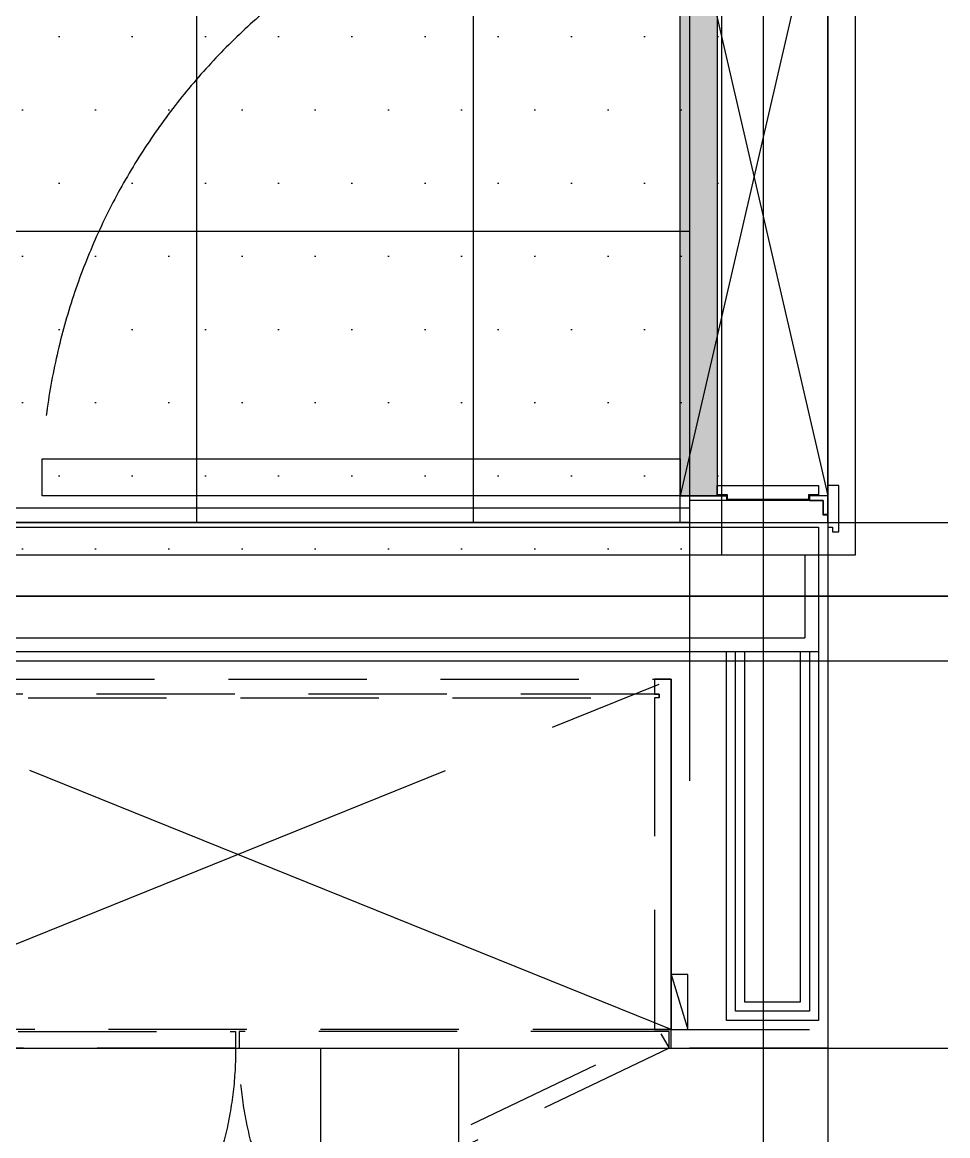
# Model space of a CAD drawing. Header units: millimetres. Extents: x 7294529 to 7346664, y 234399 to 276449.
# Drawn here: x 7336011 to 7337014, y 252659 to 253867 of the extents above; entities that cross this region are included whole.
import ezdxf
from ezdxf.xclip import XClip

# ---------------------------------------------------------------- set-up
doc = ezdxf.new("R2010")
doc.units = ezdxf.units.MM
doc.header["$LTSCALE"] = 100
doc.header["$XCLIPFRAME"] = 2
for name, pattern in [('U-59B-EX$0$CEN', [62, 60, -1, 0, -1]), ('U-59B-EX$0$CENTER2', [1.125, 0.75, -0.125, 0.125, -0.125]), ('U-59B-EX$0$DASHDOTX2', [2, 1, -0.5, 0, -0.5]), ('U-59B-EX$0$HID', [2.3, 1.5, -0.8])]:
    doc.linetypes.add(name, pattern=pattern)
for name, color, linetype in [('AA-BORD-XREF', 15, 'Continuous'), ('U-59B-EX$0$C-DOOR', 1, 'Continuous'), ('U-59B-EX$0$CEN', 1, 'U-59B-EX$0$CEN'), ('U-59B-EX$0$DOR', 4, 'Continuous'), ('U-59B-EX$0$ELE', 6, 'Continuous'), ('U-59B-EX$0$FIN', 5, 'Continuous'), ('U-59B-EX$0$FUR_미설치가구', 8, 'U-59B-EX$0$HID'), ('U-59B-EX$0$FUR_욕실', 8, 'Continuous'), ('U-59B-EX$0$HAT', 8, 'Continuous'), ('U-59B-EX$0$S-ELE', 4, 'Continuous'), ('U-59B-EX$0$TILE', 251, 'Continuous'), ('U-59B-EX$0$WAL', 3, 'Continuous')]:
    doc.layers.add(name, color=color, linetype=linetype)
for name, color, linetype, plot in [('Defpoint', 142, 'Continuous', False), ('U-59B-EX$0$Defpoint', 142, 'Continuous', False), ('U-59B-EX$0$MC', 152, 'Continuous', False)]:
    doc.layers.add(name, color=color, linetype=linetype, plot=plot)

# ---------------------------------------------------------------- blocks, each defined once
blk = doc.blocks.new('BORD-303')
at = {"layer": 'Defpoint'}
blk.add_lwpolyline([(4315, 4560), (2045, 4560), (2045, 2990), (4315, 2990)], close=True, dxfattribs=at)
blk = doc.blocks.new('U-59B-EX$0$A$Ce93e390f')
at = {"layer": 'U-59B-EX$0$HAT'}
h = blk.add_hatch(dxfattribs=at)
h.set_pattern_fill('_USER', color=256, scale=300, angle=180, double=1, pattern_type=0)
h.set_pattern_definition([(180, (1340, -8e-07), (-4e-14, -300), []), (270, (1340, -8e-07), (300, -6e-14), [])])
h.paths.add_polyline_path([(1340, 1350), (0, 1350), (0, 0), (1340, 0)])
at = {"layer": 'U-59B-EX$0$Defpoint'}
blk.add_lwpolyline([(0, 2100), (1500, 2100), (1500, 0), (0, 0)], close=True, dxfattribs=at)
blk = doc.blocks.new('U-59B-EX$0$A$Cdfe55425')
at = {"layer": 'U-59B-EX$0$HAT'}
h = blk.add_hatch(dxfattribs=at)
h.set_pattern_fill('AR-SAND', color=252, scale=0.3, angle=450, style=0)
h.set_pattern_definition([(127.5, (3350244.997, -1210362.989), (-14.68239712, -0.48000939), [0, -11.5824, 0, -12.954, 0, -12.3825]), (97.5, (3350244.997, -1210362.99), (-21.50475302, 13.48569849), [0, -6.2484, 0, -10.4394, 0, -4.0005]), (57.5, (3350244.997, -1210372.362), (-0.04311554, 23.729771107), [0, -3.81, 0, -13.716, 0, -17.907]), (47.5, (3350244.997, -1210372.362), (-6.6878797, 22.90669357), [0, -1.905, 0, -8.9916, 0, -10.287])])
h.paths.add_polyline_path([(-160, 721), (-120, 721), (-120, 29), (-160, 29)])
at = {"layer": 'U-59B-EX$0$C-DOOR', "ltscale": 3}
for p, q in [((-160, 29), (-160, 721)), ((-160, 721), (0, 29)), ((0, 721), (-160, 29)), ((0, 29), (0, 721))]:
    blk.add_line(p, q, dxfattribs=at)
at = {"layer": 'U-59B-EX$0$C-DOOR', "color": 1, "linetype": 'U-59B-EX$0$DASHDOTX2', "ltscale": 10}
blk.add_arc((-159.2, 26.9), 694.1, 90.0696, 176.5209, dxfattribs=at)
at = {"layer": 'U-59B-EX$0$DOR'}
for p, q in [((-120, 30), (-120, 40)), ((-120, 40), (-10, 40)), ((-10, 40), (-10, 30)), ((12, 40), (0, 40)), ((0, 40), (0, -5)), ((12, -10), (12, 40)), ((-109, 30), (-120, 30)), ((-109, 25), (-109, 30)), ((-21, 25), (-109, 25)), ((-10, 30), (-21, 30)), ((-21, 30), (-21, 25)), ((0, 29), (-20, 29)), ((-20, 29), (-20, 24)), ((0, 9), (0, 29)), ((-5, 24), (-150, 24)), ((-150, 24), (-150, 0)), ((-20, 24), (-5, 24)), ((-5, 8), (-5, 24)), ((-5, 24), (-5, 9)), ((-150, 0), (0, 0)), ((-5, 9), (0, 9)), ((0, 8), (-5, 8)), ((0, 0), (0, 8)), ((0, -5), (5, -5)), ((5, -5), (5, -10)), ((5, -10), (12, -10))]:
    blk.add_line(p, q, dxfattribs=at)
for points in [[(12, 770), (12, 710), (0, 710), (0, 765), (5, 765), (5, 770)], [(-160, 721), (-110, 721), (-110, 726), (-150, 726), (-150, 750), (-160, 750)], [(0, 750), (0, 742), (-5, 742), (-5, 726), (-150, 726), (-150, 750)], [(0, 721), (-20, 721), (-20, 726), (-5, 726), (-5, 741), (0, 741)], [(-21, 725), (-109, 725), (-109, 720), (-120, 720), (-120, 710), (-10, 710), (-10, 720), (-21, 720)], [(-160, 29), (-110, 29), (-110, 24), (-150, 24), (-150, 0), (-160, 0)]]:
    blk.add_lwpolyline(points, close=True, dxfattribs=at)
at = {"layer": 'U-59B-EX$0$DOR', "elevation": 0}
blk.add_lwpolyline([(-160, 29), (-852, 29), (-852, 69), (-160, 69)], close=True, dxfattribs=at)
at = {"layer": 'U-59B-EX$0$HAT', "color": 5, "elevation": 0}
blk.add_lwpolyline([(-160, 721), (-120, 721), (-120, 29), (-160, 29)], close=True, dxfattribs=at)
blk = doc.blocks.new('U-59B-EX$0$A$C063a62d9')
at = {"layer": 'U-59B-EX$0$FUR_미설치가구', "linetype": 'U-59B-EX$0$CENTER2', "ltscale": 10}
for p, q in [((0, 18), (-380, 958, 0)), ((0, 958, 0), (-380, 18))]:
    blk.add_line(p, q, dxfattribs=at)
at = {"layer": 'U-59B-EX$0$FUR_미설치가구'}
blk.add_line((20, 18), (-380, 18), dxfattribs=at)
at = {"layer": 'U-59B-EX$0$FUR_미설치가구', "color": 1}
blk.add_line((-60, 18), (0, 0), dxfattribs=at)
at = {"layer": 'U-59B-EX$0$FUR_미설치가구'}
for points in [[(-380, 18), (0, 18), (0, 958), (-380, 958)], [(2, 956), (2, 490.3), (20, 490.3), (20, 956)]]:
    blk.add_lwpolyline(points, close=True, dxfattribs=at)
at = {"layer": 'U-59B-EX$0$FUR_미설치가구', "color": 1}
for points in [[(4.4, 947), (20, 956), (218, 543.3), (202.4, 534.3)], [(4.4, 29), (20, 20), (218, 433.2), (202.4, 442.2)], [(-60, 18), (0, 18), (0, 0), (-60, 0)]]:
    blk.add_lwpolyline(points, close=True, dxfattribs=at)
at = {"layer": 'U-59B-EX$0$FUR_미설치가구', "color": 6}
for points in [[(-364, 31), (-364, 945), (-360, 945), (-360, 31)], [(2, 20), (2, 486.3), (20, 486.3), (20, 20)], [(-364, 31), (-360, 31), (-360, 36), (0, 36), (0, 18), (-380, 18), (-380, 36), (-364, 36)], [(0, -152), (20, -152), (20, 18), (0, 18)]]:
    blk.add_lwpolyline(points, close=True, dxfattribs=at)
at = {"layer": 'U-59B-EX$0$FUR_미설치가구', "ltscale": 25}
blk.add_lwpolyline([(-300, 18), (-300, 18), (0, 18), (0, 18)], close=True, dxfattribs=at)
at = {"layer": 'U-59B-EX$0$FUR_미설치가구', "color": 1}
for centre, start, end in [((22.7, 878.9, 0), 269.6065, 297.5483), ((22.7, 97.6, 0), 62.4517, 90.3935)]:
    blk.add_arc(centre, 388.6, start, end, dxfattribs=at)
blk = doc.blocks.new('U-59B-EX$0$S-CEN')
at = {"layer": 'U-59B-EX$0$S-ELE'}
h = blk.add_hatch(dxfattribs=at)
h.set_pattern_fill('DOTS', color=256, scale=50, angle=-90)
h.set_pattern_definition([(270, (4455, 9232.5), (79.375, -39.6875), [0, -79.375])])
h.paths.add_polyline_path([(-2065, 7065), (-2065, 4895), (-3635, 4895), (-3635, 7065)])
at = {"layer": 'U-59B-EX$0$S-ELE', "color": 8, "linetype": 'U-59B-EX$0$CEN'}
for p, q in [((-3680, 4650), (-3680, 7310)), ((-1595, 4850), (-6195, 4850))]:
    blk.add_line(p, q, dxfattribs=at)
at = {"layer": 'U-59B-EX$0$S-ELE'}
blk.add_lwpolyline([(-3635, 4895), (-2065, 4895), (-2065, 7065), (-3635, 7065)], close=True, dxfattribs=at)
blk = doc.blocks.new('U-59B-EX', base_point=(0, 0))
at = {"layer": 'U-59B-EX$0$TILE'}
h = blk.add_hatch(dxfattribs=at)
h.set_pattern_fill('_USER', color=256, scale=600, double=1, pattern_type=0)
h.set_pattern_definition([(0, (-1145, -3735), (0, 600), []), (90, (-1145, -3735), (-600, 4e-14), [])])
h.paths.add_polyline_path([(-1745, -3685), (-545, -3685), (-545, -2140), (-1655, -2140), (-1655, -2425), (-1745, -2425)])
at = {"layer": 'U-59B-EX$0$CEN'}
for p, q in [((-2235, -1555), (-2235, -4215)), ((-4320, -4015), (280, -4015))]:
    blk.add_line(p, q, dxfattribs=at)
at = {"layer": 'U-59B-EX$0$ELE'}
blk.add_lwpolyline([(-1745, -4085), (-545, -4085), (-545, -3685), (-1745, -3685)], close=True, dxfattribs=at)
at = {"layer": 'U-59B-EX$0$FIN'}
for p in [(-2175, -2415), (-2310, -4075)]:
    blk.add_line(p, (-2175, -4075), dxfattribs=at)
for points in [[(-2175, -4075), (-1775, -4075), (-1775, -3975), (-2175, -3975)], [(-2175, -4065), (-1785, -4065), (-1785, -3985), (-2175, -3985)], [(-2175, -4055), (-1795, -4055), (-1795, -3995), (-2175, -3995)]]:
    blk.add_lwpolyline(points, dxfattribs=at)
at = {"layer": 'U-59B-EX$0$MC'}
for p, q in [((-2165, -1555), (-2165, -4215)), ((-1745, -2035), (-1745, -4215)), ((-4320, -4085), (280, -4085))]:
    blk.add_line(p, q, dxfattribs=at)
at = {"layer": 'U-59B-EX$0$WAL'}
for p, q in [((-2190, -1710), (-2190, -4060)), ((-2280, -1800), (-2280, -4060)), ((-2280, -4060), (-2190, -4060))]:
    blk.add_line(p, q, dxfattribs=at)
at = {"layer": 'U-59B-EX$0$FUR_미설치가구'}
blk.add_blockref('U-59B-EX$0$A$C063a62d9', (-1765, -3933), dxfattribs=at)
at = {"layer": 'U-59B-EX$0$FUR_욕실', "xscale": -1}
blk.add_blockref('U-59B-EX$0$A$Ce93e390f', (-2315, -3935), dxfattribs=at)
at = {"layer": 'U-59B-EX$0$FIN'}
blk.add_line((-2310, -1830), (-2310, -4075), dxfattribs=at)
at = {"layer": 'U-59B-EX$0$MC'}
for p, q in [((-2315, -780), (-2315, -4215)), ((-4320, -3935), (-2035, -3935))]:
    blk.add_line(p, q, dxfattribs=at)
at = {"layer": 'U-59B-EX$0$DOR', "xscale": -1, "rotation": 90}
blk.add_blockref('U-59B-EX$0$A$Cdfe55425', (-2315, -4085), dxfattribs=at)
at = {"layer": 'U-59B-EX$0$S-ELE', "xscale": -1}
blk.add_blockref('U-59B-EX$0$S-CEN', (-5915, -8865), dxfattribs=at)

msp = doc.modelspace()

# ---------------------------------------------------------------- block references
at = {"layer": 'AA-BORD-XREF'}
msp.add_blockref('BORD-303', (7332599.4, 250299.4), dxfattribs=at)

# ---------------------------------------------------------------- next in the draw order: block references
ref = msp.add_blockref('U-59B-EX', (7332799.4, 251009.4), dxfattribs=dict(xscale=-1, rotation=90))
XClip(ref).set_block_clipping_path([(-200.0000000025, 18.6626555426), (-199.9999999993, -1902.3864105549), (-2065.0000000006, -1902.3864105558), (-2065.0000000006, -980.0000000009), (-5945.0000000005, -980.0000000009), (-5945.0000000005, -9365), (8309.9999999995, -9365), (8309.9999999995, 1.3373444583)])

doc.saveas('drawing.dxf')
